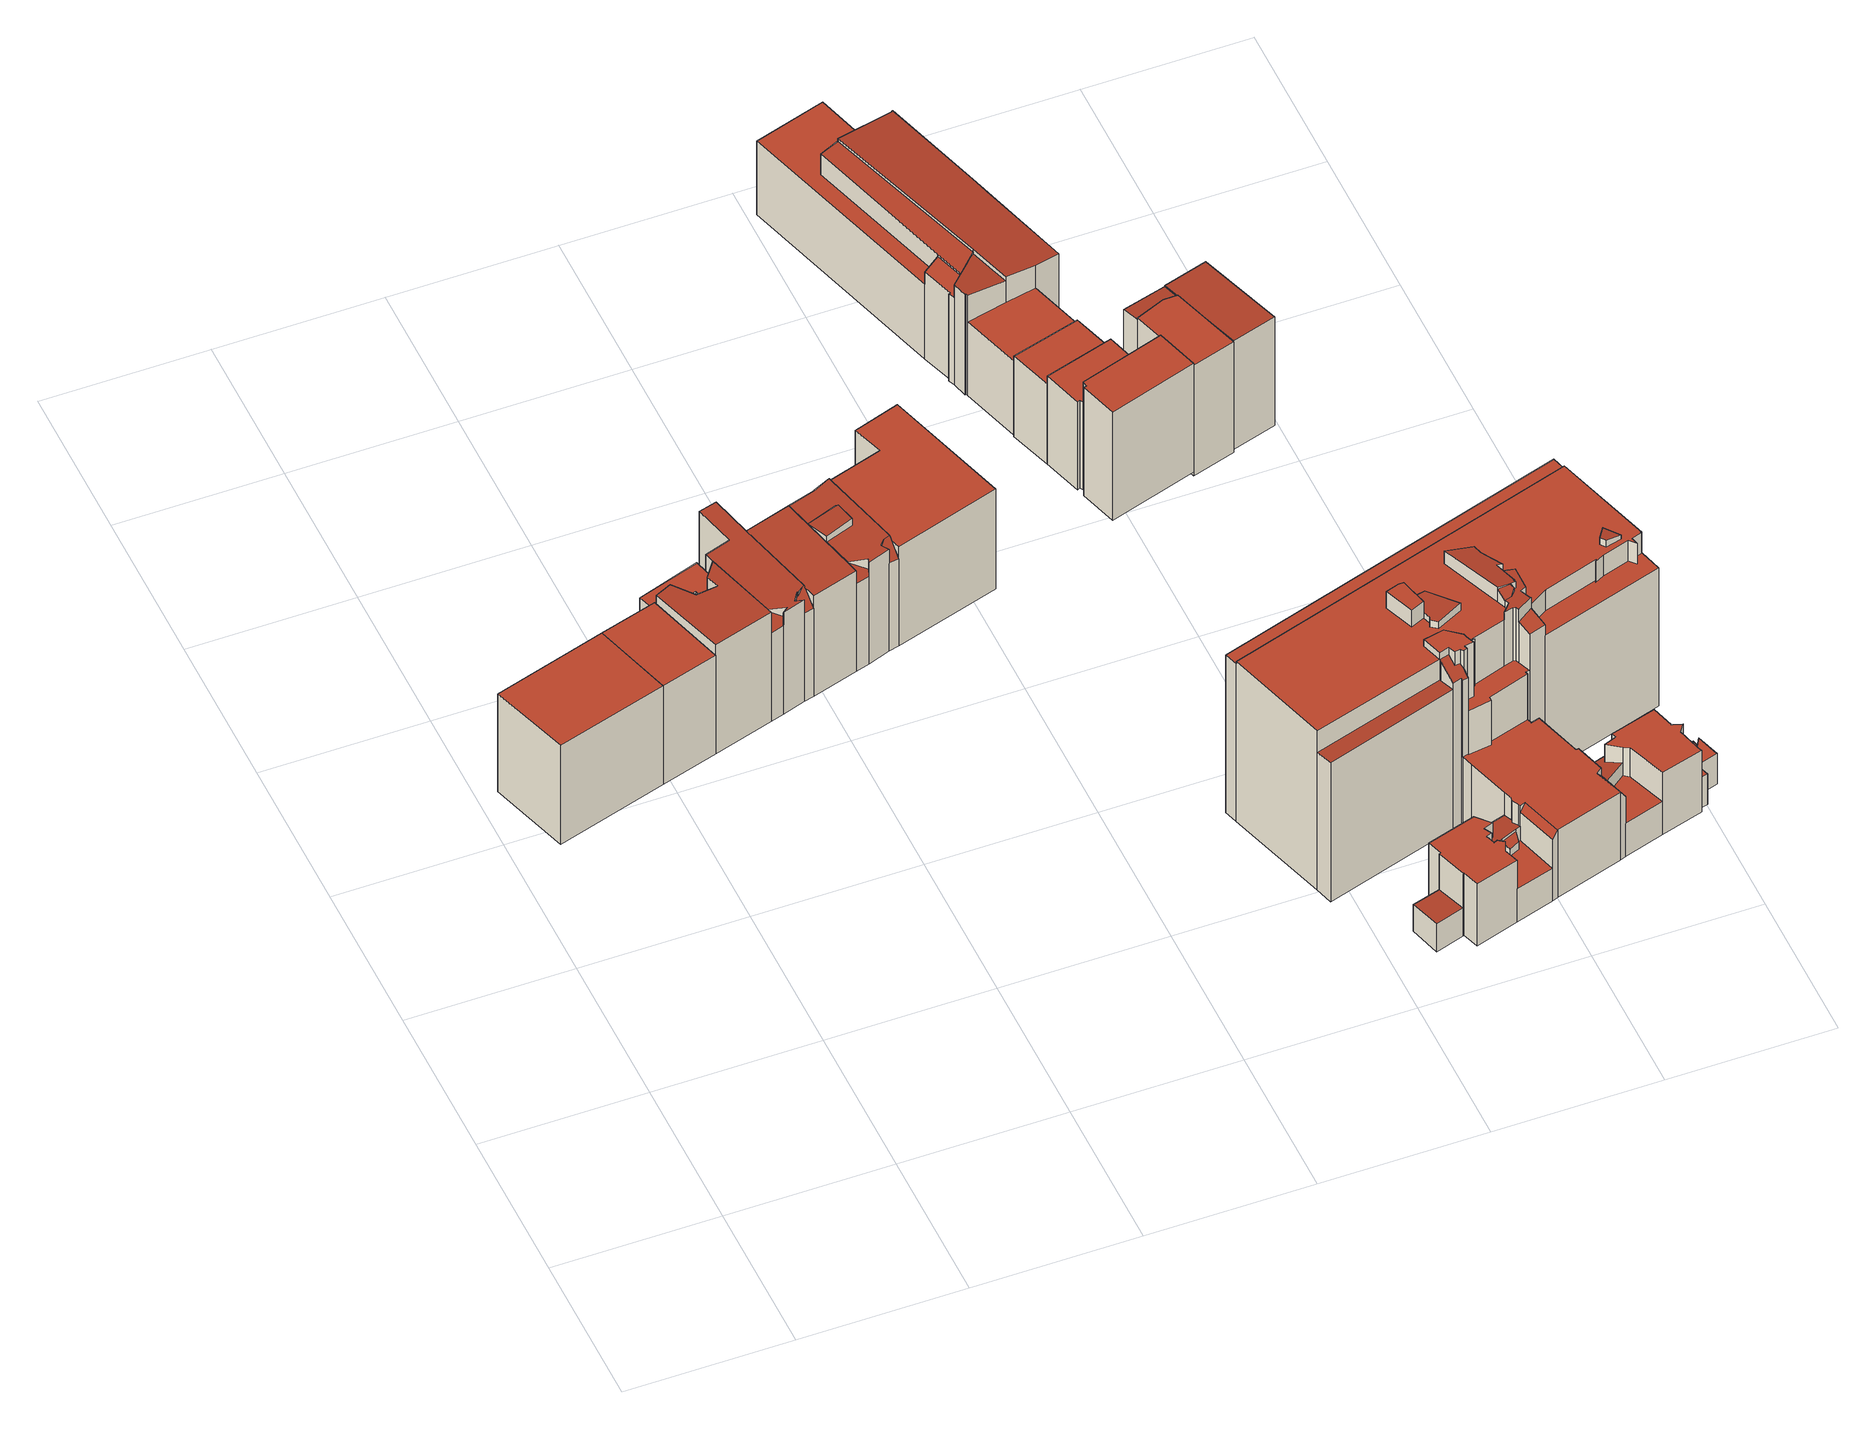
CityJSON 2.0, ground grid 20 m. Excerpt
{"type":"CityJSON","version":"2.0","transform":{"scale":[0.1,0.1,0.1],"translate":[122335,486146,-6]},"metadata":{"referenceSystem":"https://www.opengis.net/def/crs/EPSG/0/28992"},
"CityObjects":{
"building1":{"type":"Building","attributes":{"aantal_verblijfsobjecten":8,"bouwjaar":1955,"gebruiksdoel":"woonfunctie","oppervlakte_max":64,"oppervlakte_min":58,"rdf_seealso":"http://bag.basisregistraties.overheid.nl/bag/id/pand/0363100012170297","rf_extrusion_mode":"standard","rf_force_lod11":false,"rf_h_ground":0.841,"rf_h_pc_98p":0,"rf_h_roof_50p":15.65,"rf_h_roof_70p":15.67,"rf_h_roof_max":15.85,"rf_h_roof_min":15.61,"rf_is_glass_roof":false,"rf_nodata_frac":0,"rf_nodata_r":0,"rf_pc_select":"PREFERRED_AND_LATEST","rf_pc_year":0,"rf_pointcloud_unusable":false,"rf_pt_density":17.32,"rf_ridgelines":0,"rf_rmse_lod22":1.72,"rf_roof_planes":2,"rf_roof_type":"slanted","rf_success":true,"rf_t_run":22,"rf_volume_lod22":2166.3,"status":"Pand in gebruik"},"children":["building1-1"]},
"building1-1":{"type":"BuildingPart","parents":["building1"],"geometry":[{"type":"Solid","lod":"2.2","boundaries":[[[[0,1,2,3]],[[4,1,0,5]],[[5,0,3,6]],[[7,2,1,4]],[[6,3,2,7]],[[6,7,4,5]]]],"semantics":{"surfaces":[{"type":"GroundSurface"},{"type":"WallSurface","on_footprint_edge":true},{"type":"RoofSurface","rf_azimuth":344.24,"rf_h_roof_50p":15.66,"rf_h_roof_70p":15.68,"rf_h_roof_max":15.71,"rf_h_roof_min":15.61,"rf_slope":0.572}],"values":[[0,1,1,1,1,2]]}}]},
"building2":{"type":"Building","attributes":{"aantal_verblijfsobjecten":4,"bouwjaar":1955,"gebruiksdoel":"woonfunctie","oppervlakte_max":63,"oppervlakte_min":58,"rdf_seealso":"http://bag.basisregistraties.overheid.nl/bag/id/pand/0363100012170302","rf_extrusion_mode":"standard","rf_force_lod11":false,"rf_h_ground":0.788,"rf_h_pc_98p":0,"rf_h_roof_50p":15.66,"rf_h_roof_70p":15.68,"rf_h_roof_max":15.87,"rf_h_roof_min":15.63,"rf_is_glass_roof":false,"rf_nodata_frac":0.00334,"rf_nodata_r":0,"rf_pc_select":"PREFERRED_AND_LATEST","rf_pc_year":0,"rf_pointcloud_unusable":false,"rf_pt_density":17.58,"rf_ridgelines":0,"rf_rmse_lod22":0.191,"rf_roof_planes":3,"rf_roof_type":"slanted","rf_success":true,"rf_t_run":30,"rf_volume_lod22":1110.71,"status":"Pand in gebruik"},"children":["building2-1"]},
"building2-1":{"type":"BuildingPart","parents":["building2"],"geometry":[{"type":"Solid","lod":"2.2","boundaries":[[[[3,8,9,0]],[[10,8,3,6]],[[11,9,8,10]],[[6,3,0,5]],[[5,0,9,11]],[[5,11,10,6]]]],"semantics":{"surfaces":[{"type":"GroundSurface"},{"type":"WallSurface","on_footprint_edge":true},{"type":"RoofSurface","rf_azimuth":326.24,"rf_h_roof_50p":15.67,"rf_h_roof_70p":15.69,"rf_h_roof_max":15.73,"rf_h_roof_min":15.62,"rf_slope":0.524}],"values":[[0,1,1,1,1,2]]}}]},
"building3":{"type":"Building","attributes":{"aantal_verblijfsobjecten":8,"bouwjaar":1903,"gebruiksdoel":"woonfunctie","oppervlakte_max":73,"oppervlakte_min":31,"rdf_seealso":"http://bag.basisregistraties.overheid.nl/bag/id/pand/0363100012180460","rf_extrusion_mode":"standard","rf_force_lod11":false,"rf_h_ground":0.791,"rf_h_pc_98p":0,"rf_h_roof_50p":17.03,"rf_h_roof_70p":17.13,"rf_h_roof_max":17.27,"rf_h_roof_min":14.31,"rf_is_glass_roof":false,"rf_nodata_frac":0.0205,"rf_nodata_r":0,"rf_pc_select":"PREFERRED_AND_LATEST","rf_pc_year":0,"rf_pointcloud_unusable":false,"rf_pt_density":16.78,"rf_ridgelines":0,"rf_rmse_lod22":0.373,"rf_roof_planes":3,"rf_roof_type":"slanted","rf_success":true,"rf_t_run":22,"rf_volume_lod22":1508.59,"status":"Pand in gebruik"},"children":["building3-1"]},
"building3-1":{"type":"BuildingPart","parents":["building3"],"geometry":[{"type":"Solid","lod":"2.2","boundaries":[[[[12,13,9,14,15,16,17],[18,19,20,21]],[[22,9,13,23]],[[24,16,15,25]],[[26,27,14,9,22]],[[25,15,14,27]],[[28,12,17,29]],[[29,17,16,24]],[[30,20,19,31]],[[32,18,21,33]],[[33,21,20,30]],[[34,35,36,37]],[[38,28,35,34]],[[37,36,39,40]],[[31,19,18,32]],[[41,42,27,26]],[[40,39,42,41]],[[23,13,12,28,38]],[[42,39,36,35,28,29,24,25,27],[31,32,33,30]],[[23,38,34,37,40,41,26,22]]]],"semantics":{"surfaces":[{"type":"GroundSurface"},{"type":"WallSurface","on_footprint_edge":true},{"type":"WallSurface","on_footprint_edge":false},{"type":"RoofSurface","rf_azimuth":316.55,"rf_h_roof_50p":14.37,"rf_h_roof_70p":14.38,"rf_h_roof_max":16.98,"rf_h_roof_min":14.35,"rf_slope":0.354},{"type":"RoofSurface","rf_azimuth":340.45,"rf_h_roof_50p":17.08,"rf_h_roof_70p":17.16,"rf_h_roof_max":17.28,"rf_h_roof_min":16.84,"rf_slope":2.41}],"values":[[0,1,1,1,1,1,1,1,1,1,2,2,2,1,2,2,1,3,4]]}}]},
"building4":{"type":"Building","attributes":{"aantal_verblijfsobjecten":4,"bouwjaar":1898,"gebruiksdoel":"woonfunctie","oppervlakte_max":72,"oppervlakte_min":48,"rdf_seealso":"http://bag.basisregistraties.overheid.nl/bag/id/pand/0363100012180465","rf_extrusion_mode":"standard","rf_force_lod11":false,"rf_h_ground":0.795,"rf_h_pc_98p":0,"rf_h_roof_50p":16.47,"rf_h_roof_70p":16.66,"rf_h_roof_max":17.13,"rf_h_roof_min":14.48,"rf_h_roof_ridge":17.12,"rf_is_glass_roof":false,"rf_nodata_frac":0.14,"rf_nodata_r":0,"rf_pc_select":"_HIGHEST_YET_INSUFFICIENT_COVERAGE","rf_pc_year":0,"rf_pointcloud_unusable":false,"rf_pt_density":17.77,"rf_ridgelines":1,"rf_rmse_lod22":0.26,"rf_roof_planes":4,"rf_roof_type":"slanted","rf_success":true,"rf_t_run":17,"rf_volume_lod22":1202.94,"status":"Pand in gebruik"},"children":["building4-1"]},
"building4-1":{"type":"BuildingPart","parents":["building4"],"geometry":[{"type":"Solid","lod":"2.2","boundaries":[[[[43,44,45,46,47,48,13,49,17,50,51]],[[52,51,50,53]],[[54,43,51,52]],[[55,13,48,56]],[[57,49,13,55]],[[58,46,45,59]],[[60,61,56,62]],[[62,56,48,47,63,64]],[[63,47,46,58]],[[65,66,67,68]],[[64,63,66,65]],[[68,67,69,70]],[[70,69,71,72]],[[61,60,73]],[[74,17,49,57]],[[53,50,17,74]],[[59,45,44,75]],[[75,44,43,54]],[[72,71,76]],[[61,73,57,55,56]],[[76,71,69,67,66,63,58,59]],[[72,76,59,75,54,52,53,74,57,73,60,62,64,65,68,70]]]],"semantics":{"surfaces":[{"type":"GroundSurface"},{"type":"WallSurface","on_footprint_edge":true},{"type":"WallSurface","on_footprint_edge":false},{"type":"RoofSurface","rf_azimuth":162.73,"rf_h_roof_50p":15.18,"rf_h_roof_70p":15.38,"rf_h_roof_max":16.13,"rf_h_roof_min":14.54,"rf_slope":53.28},{"type":"RoofSurface","rf_azimuth":162.73,"rf_h_roof_50p":15.71,"rf_h_roof_70p":16.12,"rf_h_roof_max":16.35,"rf_h_roof_min":14.43,"rf_slope":53.28},{"type":"RoofSurface","rf_azimuth":159.87,"rf_h_roof_50p":16.59,"rf_h_roof_70p":16.78,"rf_h_roof_max":17.22,"rf_h_roof_min":16.1,"rf_slope":3.9}],"values":[[0,1,1,1,1,1,2,1,1,2,2,2,2,2,1,1,1,1,2,3,4,5]]}}]},
"building5":{"type":"Building","attributes":{"aantal_verblijfsobjecten":5,"bouwjaar":1951,"gebruiksdoel":"woonfunctie","oppervlakte_max":54,"oppervlakte_min":49,"rdf_seealso":"http://bag.basisregistraties.overheid.nl/bag/id/pand/0363100012180461","rf_extrusion_mode":"standard","rf_force_lod11":false,"rf_h_ground":0.816,"rf_h_pc_98p":0,"rf_h_roof_50p":16.46,"rf_h_roof_70p":16.64,"rf_h_roof_max":16.91,"rf_h_roof_min":15.9,"rf_is_glass_roof":false,"rf_nodata_frac":0,"rf_nodata_r":0,"rf_pc_select":"PREFERRED_AND_LATEST","rf_pc_year":0,"rf_pointcloud_unusable":false,"rf_pt_density":17.73,"rf_ridgelines":0,"rf_rmse_lod22":0.205,"rf_roof_planes":2,"rf_roof_type":"slanted","rf_success":true,"rf_t_run":13,"rf_volume_lod22":1033.12,"status":"Pand in gebruik"},"children":["building5-1"]},
"building5-1":{"type":"BuildingPart","parents":["building5"],"geometry":[{"type":"Solid","lod":"2.2","boundaries":[[[[44,77,78,46]],[[79,77,44,75]],[[80,78,77,79]],[[75,44,46,81]],[[81,46,78,80]],[[81,80,79,75]]]],"semantics":{"surfaces":[{"type":"GroundSurface"},{"type":"WallSurface","on_footprint_edge":true},{"type":"RoofSurface","rf_azimuth":166.53,"rf_h_roof_50p":16.47,"rf_h_roof_70p":16.65,"rf_h_roof_max":16.94,"rf_h_roof_min":16.01,"rf_slope":4.64}],"values":[[0,1,1,1,1,2]]}}]},
"building6":{"type":"Building","attributes":{"aantal_verblijfsobjecten":4,"bouwjaar":1890,"gebruiksdoel":"woonfunctie","oppervlakte_max":109,"oppervlakte_min":47,"rdf_seealso":"http://bag.basisregistraties.overheid.nl/bag/id/pand/0363100012180464","rf_extrusion_mode":"standard","rf_force_lod11":false,"rf_h_ground":0.827,"rf_h_pc_98p":0,"rf_h_roof_50p":16.73,"rf_h_roof_70p":16.86,"rf_h_roof_max":17.65,"rf_h_roof_min":16.21,"rf_is_glass_roof":false,"rf_nodata_frac":0.123,"rf_nodata_r":0,"rf_pc_select":"_HIGHEST_YET_INSUFFICIENT_COVERAGE","rf_pc_year":0,"rf_pointcloud_unusable":false,"rf_pt_density":17.93,"rf_ridgelines":0,"rf_rmse_lod22":0.297,"rf_roof_planes":5,"rf_roof_type":"slanted","rf_success":true,"rf_t_run":21,"rf_volume_lod22":1041.45,"status":"Pand in gebruik"},"children":["building6-1"]},
"building6-1":{"type":"BuildingPart","parents":["building6"],"geometry":[{"type":"Solid","lod":"2.2","boundaries":[[[[82,83,84,85,86,78,87,88,89,77,90,91]],[[92,91,90,93]],[[94,83,82,95]],[[96,97,98,99]],[[100,84,83,94]],[[95,82,91,92]],[[99,98,101,102]],[[102,101,103,104]],[[105,89,88,97,96]],[[106,85,84,100]],[[107,108,86,85,106,109]],[[110,78,86,108]],[[79,77,89,105]],[[111,90,77,79]],[[109,106,112,113]],[[113,112,114]],[[93,90,111]],[[97,88,87,115,116]],[[115,87,78,110]],[[116,115,117,118]],[[118,117,108,107]],[[104,103,105]],[[114,112,106,100,94]],[[108,117,115,110]],[[104,105,96,99,102]],[[105,103,101,98,97,116,118,107,109,113,114,94,95,92,93,111,79]]]],"semantics":{"surfaces":[{"type":"GroundSurface"},{"type":"WallSurface","on_footprint_edge":true},{"type":"WallSurface","on_footprint_edge":false},{"type":"RoofSurface","rf_azimuth":160.12,"rf_h_roof_50p":15.56,"rf_h_roof_70p":15.81,"rf_h_roof_max":16.52,"rf_h_roof_min":14.4,"rf_slope":56.32},{"type":"RoofSurface","rf_azimuth":162.75,"rf_h_roof_50p":15.11,"rf_h_roof_70p":15.39,"rf_h_roof_max":16.17,"rf_h_roof_min":14.42,"rf_slope":57.01},{"type":"RoofSurface","rf_azimuth":307.05,"rf_h_roof_50p":17.17,"rf_h_roof_70p":17.28,"rf_h_roof_max":17.6,"rf_h_roof_min":16.77,"rf_slope":11.38},{"type":"RoofSurface","rf_azimuth":178.18,"rf_h_roof_50p":16.57,"rf_h_roof_70p":16.79,"rf_h_roof_max":17.6,"rf_h_roof_min":16.16,"rf_slope":4.21}],"values":[[0,1,1,2,1,1,2,2,1,1,1,1,1,1,2,2,1,1,1,2,2,2,3,4,5,6]]}}]},
"building7":{"type":"Building","attributes":{"aantal_verblijfsobjecten":9,"bouwjaar":1956,"gebruiksdoel":"woonfunctie","oppervlakte_max":77,"oppervlakte_min":71,"rdf_seealso":"http://bag.basisregistraties.overheid.nl/bag/id/pand/0363100012180463","rf_extrusion_mode":"standard","rf_force_lod11":false,"rf_h_ground":0.812,"rf_h_pc_98p":0,"rf_h_roof_50p":15.85,"rf_h_roof_70p":15.86,"rf_h_roof_max":16.51,"rf_h_roof_min":15.79,"rf_is_glass_roof":false,"rf_nodata_frac":0.0278,"rf_nodata_r":0,"rf_pc_select":"PREFERRED_AND_LATEST","rf_pc_year":0,"rf_pointcloud_unusable":false,"rf_pt_density":17.75,"rf_ridgelines":0,"rf_rmse_lod22":0.18,"rf_roof_planes":2,"rf_roof_type":"slanted","rf_success":true,"rf_t_run":48,"rf_volume_lod22":2829.08,"status":"Pand in gebruik"},"children":["building7-1"]},
"building7-1":{"type":"BuildingPart","parents":["building7"],"geometry":[{"type":"Solid","lod":"2.2","boundaries":[[[[119,84,120,121,122,123,124]],[[125,84,119,126]],[[127,123,122,128]],[[129,124,123,127]],[[126,119,124,129]],[[130,120,84,125]],[[131,121,120,130]],[[128,122,121,131]],[[128,131,130,125,126,129,127]]]],"semantics":{"surfaces":[{"type":"GroundSurface"},{"type":"WallSurface","on_footprint_edge":true},{"type":"RoofSurface","rf_azimuth":284.76,"rf_h_roof_50p":15.84,"rf_h_roof_70p":15.85,"rf_h_roof_max":15.89,"rf_h_roof_min":15.79,"rf_slope":0.31}],"values":[[0,1,1,1,1,1,1,1,2]]}}]},
"building8":{"type":"Building","attributes":{"aantal_verblijfsobjecten":1,"bouwjaar":1923,"gebruiksdoel":"kantoorfunctie","oppervlakte_max":13519,"oppervlakte_min":13519,"rdf_seealso":"http://bag.basisregistraties.overheid.nl/bag/id/pand/0363100012253824","rf_extrusion_mode":"standard","rf_force_lod11":false,"rf_h_ground":0.476,"rf_h_pc_98p":0,"rf_h_roof_50p":24.53,"rf_h_roof_70p":24.63,"rf_h_roof_max":26.58,"rf_h_roof_min":5.47,"rf_h_roof_ridge":18.31,"rf_is_glass_roof":false,"rf_nodata_frac":0.0209,"rf_nodata_r":0,"rf_pc_select":"PREFERRED_AND_LATEST","rf_pc_year":0,"rf_pointcloud_unusable":false,"rf_pt_density":17.68,"rf_ridgelines":1,"rf_rmse_lod22":0.696,"rf_roof_planes":50,"rf_roof_type":"slanted","rf_success":true,"rf_t_run":295,"rf_volume_lod22":21673.9,"status":"Pand in gebruik"},"children":["building8-1"]},
"building8-1":{"type":"BuildingPart","parents":["building8"],"geometry":[{"type":"Solid","lod":"2.2","boundaries":[[[[132,133,134,135,136,137,138,139,140,141,142,143,144,145,146,147,148,149,150,151,152,153,154,155,156,157,158,159,160,161,162,163,164,165,166,167,168,169,170,171,172,173,174,175,176,177,178]],[[179,180,181,182]],[[183,184,141,140,185]],[[186,187,188,189]],[[190,151,150,191]],[[192,148,147,193]],[[194,195,149,148,192,196]],[[197,198,199,200]],[[201,202,203,204]],[[205,206,202,201]],[[185,140,139,207]],[[207,139,138,208,209]],[[209,208,210,211]],[[211,210,135,134,212]],[[213,137,136,214]],[[215,216,178,177,217]],[[218,132,178,216]],[[212,134,133,219]],[[220,171,170,221]],[[222,172,171,220]],[[223,166,165,224]],[[224,165,164,181]],[[225,222,187,186]],[[226,227,153,152,228,229]],[[230,154,153,227]],[[221,170,169,231]],[[232,233,234,188]],[[235,236,233,232]],[[236,168,167,237]],[[238,239,240,241]],[[182,181,164,163,239,238]],[[237,167,166,223]],[[242,161,160,243]],[[243,160,159,244]],[[245,246,247,248,249]],[[244,159,158,250]],[[251,252,253,254]],[[255,256,252,251]],[[257,173,172,222,225]],[[258,259,162,161,242]],[[260,261,262,259,258]],[[263,264,265,266]],[[267,268,174,173,257]],[[269,270,271,272,273]],[[273,272,274,275]],[[276,145,144,277,278]],[[279,280,146,145,276]],[[281,282,227,226]],[[208,138,137,213]],[[214,136,135,210]],[[283,284,198,197]],[[285,286,287,288]],[[288,287,289,290]],[[200,199,291,292]],[[277,144,143,293]],[[294,295,296,297]],[[298,299,300,301]],[[302,175,174,268]],[[303,176,175,302,304]],[[305,155,154,230]],[[306,157,156,307]],[[308,309,270,269]],[[310,250,158,157,306]],[[311,312,313,314]],[[315,316,317,274]],[[318,319,280,279]],[[284,320,319,318]],[[217,177,176,303]],[[272,271,286,285]],[[321,322,323,324]],[[325,326,312,311]],[[327,328,184,183]],[[329,142,141,184]],[[330,331,328,327]],[[332,333,334,335]],[[336,337,246,245,338]],[[339,340,206,205]],[[262,341,342,343]],[[344,345,343,346]],[[347,348,349,350]],[[290,289,351,352]],[[231,169,168,236,235]],[[324,323,353,354]],[[301,300,355,356]],[[356,355,357,358]],[[359,360,322,321]],[[354,353,360,359]],[[361,362,363,364]],[[365,366,367,368,369]],[[370,371,372,373]],[[374,375,366,365]],[[373,372,375,374]],[[376,370,377,378]],[[369,368,379,380]],[[381,382,383,377]],[[382,381,384]],[[380,379,385,386,387]],[[387,386,388,389,390]],[[391,392,268,267]],[[390,389,393,394]],[[389,388,395,299,298]],[[352,351,316,315]],[[396,397,398,216,215]],[[399,400,367,366]],[[193,147,146,280]],[[261,260,401]],[[304,302,341,262,261]],[[346,343,342,392,391]],[[189,188,234,180,179]],[[402,403,404,405]],[[405,404,406,407]],[[293,143,142,329,408]],[[409,410,411,412]],[[196,192,320,284]],[[249,248,413,414]],[[266,265,415,416]],[[335,334,400,399]],[[408,329,264,263]],[[254,253,250,310]],[[364,363,417,418]],[[419,420,421,362,361]],[[407,406,421,420]],[[314,313,420,419]],[[229,228,195,194]],[[378,377,383,422,423]],[[423,422,326,325]],[[394,393,403,402]],[[386,385,307,424]],[[424,307,156,155,305,425]],[[425,305,395,388]],[[350,349,284,283]],[[426,427,348,347]],[[241,240,345,344]],[[239,163,162,259]],[[428,429,430,431]],[[431,430,432,433]],[[433,432,434,435]],[[435,434,282,281]],[[358,357,429,428]],[[338,245,331,330]],[[248,247,410,409]],[[412,411,436,413]],[[414,413,436,398,397]],[[416,415,397,396,437]],[[437,396,438]],[[204,203,337,336]],[[219,133,132,218,439]],[[439,218,340,339]],[[295,440,256,255]],[[278,277,440,295,294]],[[441,332,427,426]],[[275,274,317,442,443]],[[443,442,444,445]],[[446,447,448,449]],[[449,448,333,332,441]],[[292,291,297,450]],[[451,452,447,446]],[[450,297,296,452,451]],[[418,417,371,370,376]],[[445,444,309,308]],[[191,150,149,195]],[[228,152,151,190]],[[214,210,208,213]],[[231,235,232,188,187,222,220,221]],[[354,359,321,324]],[[384,381,377,370,373]],[[352,315,274,272,285,288,290]],[[304,261,401,303]],[[392,342,341,302,268]],[[180,234,233,236,237,223,224,181]],[[320,192,193,280,319]],[[394,402,405,407,420,313,312,326,422,383,382,384,373,374,365,369,380,387,390]],[[425,388,386,424]],[[241,344,346,391,267,257,225,186,189,179,182,238]],[[239,259,262,343,345,240]],[[429,357,355,300,299,395,305,230,227,282,434,432,430]],[[412,413,248,409]],[[397,415,265,264,329,184,328,331,245,249,414]],[[440,277,293,408,263,266,416,437,438,217,303,401,260,258,242,243,244,250,253,252,256]],[[438,396,215,217]],[[439,339,205,201,204,336,338,330,327,183,185,207,209,211,212,219]],[[340,218,216,398,436,411,410,247,246,337,203,202,206]],[[450,451,446,449,441,426,347,350,283,197,200,292]],[[418,376,378,423,325,311,314,419,361,364]],[[297,291,199,198,284,318,279,276,278,294]],[[452,296,295,255,251,254,310,306,307,385,379,368,367,400,334,333,448,447]],[[371,417,363,362,421,406,404,403,393,389,298,301,356,358,428,431,433,435,281,226,229,194,196,284,349,348,427,332,335,399,366,375,372],[287,286,271,270,309,444,442,317,316,351,289],[360,353,323,322]],[[445,308,269,273,275,443]],[[228,190,191,195]]]],"semantics":{"surfaces":[{"type":"GroundSurface"},{"type":"WallSurface","on_footprint_edge":false},{"type":"WallSurface","on_footprint_edge":true},{"type":"RoofSurface","rf_azimuth":326.72,"rf_h_roof_50p":4.59,"rf_h_roof_70p":4.64,"rf_h_roof_max":9.88,"rf_h_roof_min":4.46,"rf_slope":3.32},{"type":"RoofSurface","rf_azimuth":94.13,"rf_h_roof_50p":5.12,"rf_h_roof_70p":5.13,"rf_h_roof_max":9.83,"rf_h_roof_min":5.05,"rf_slope":1.61},{"type":"RoofSurface","rf_azimuth":83.2,"rf_h_roof_50p":25.37,"rf_h_roof_70p":25.39,"rf_h_roof_max":25.51,"rf_h_roof_min":25.18,"rf_slope":11.95},{"type":"RoofSurface","rf_azimuth":160.57,"rf_h_roof_50p":26.04,"rf_h_roof_70p":26.17,"rf_h_roof_max":26.48,"rf_h_roof_min":25.73,"rf_slope":43.26},{"type":"RoofSurface","rf_azimuth":325.63,"rf_h_roof_50p":25.44,"rf_h_roof_70p":25.48,"rf_h_roof_max":27.07,"rf_h_roof_min":25.27,"rf_slope":3.14},{"type":"RoofSurface","rf_azimuth":72.76,"rf_h_roof_50p":9.98,"rf_h_roof_70p":10.23,"rf_h_roof_max":10.88,"rf_h_roof_min":9.18,"rf_slope":53.62},{"type":"RoofSurface","rf_azimuth":125.61,"rf_h_roof_50p":5.54,"rf_h_roof_70p":5.56,"rf_h_roof_max":9.86,"rf_h_roof_min":5.47,"rf_slope":0.985},{"type":"RoofSurface","rf_azimuth":183.56,"rf_h_roof_50p":3.95,"rf_h_roof_70p":4,"rf_h_roof_max":9.84,"rf_h_roof_min":3.82,"rf_slope":3.72},{"type":"RoofSurface","rf_azimuth":341.83,"rf_h_roof_50p":21.44,"rf_h_roof_70p":21.48,"rf_h_roof_max":24.47,"rf_h_roof_min":21.32,"rf_slope":5.25},{"type":"RoofSurface","rf_azimuth":344.15,"rf_h_roof_50p":25.5,"rf_h_roof_70p":25.54,"rf_h_roof_max":26.38,"rf_h_roof_min":25.28,"rf_slope":3.24},{"type":"RoofSurface","rf_azimuth":160.85,"rf_h_roof_50p":23.49,"rf_h_roof_70p":23.7,"rf_h_roof_max":25.57,"rf_h_roof_min":23.12,"rf_slope":24.8},{"type":"RoofSurface","rf_azimuth":88.7,"rf_h_roof_50p":9.85,"rf_h_roof_70p":9.85,"rf_h_roof_max":9.87,"rf_h_roof_min":9.83,"rf_slope":0.282},{"type":"RoofSurface","rf_azimuth":346.32,"rf_h_roof_50p":7.41,"rf_h_roof_70p":7.5,"rf_h_roof_max":10.66,"rf_h_roof_min":7.16,"rf_slope":6.63},{"type":"RoofSurface","rf_azimuth":128.66,"rf_h_roof_50p":21.44,"rf_h_roof_70p":21.44,"rf_h_roof_max":24.5,"rf_h_roof_min":21.43,"rf_slope":0.125},{"type":"RoofSurface","rf_azimuth":157.26,"rf_h_roof_50p":7.16,"rf_h_roof_70p":7.21,"rf_h_roof_max":7.6,"rf_h_roof_min":6.83,"rf_slope":35.35},{"type":"RoofSurface","rf_azimuth":346.32,"rf_h_roof_50p":7.49,"rf_h_roof_70p":7.58,"rf_h_roof_max":10.67,"rf_h_roof_min":7.27,"rf_slope":6.63},{"type":"RoofSurface","rf_azimuth":102.06,"rf_h_roof_50p":10.67,"rf_h_roof_70p":10.67,"rf_h_roof_max":17.55,"rf_h_roof_min":10.66,"rf_slope":0.0593},{"type":"RoofSurface","rf_azimuth":252.78,"rf_h_roof_50p":10.34,"rf_h_roof_70p":10.67,"rf_h_roof_max":11.07,"rf_h_roof_min":9.51,"rf_slope":53.14},{"type":"RoofSurface","rf_azimuth":61.38,"rf_h_roof_50p":9.82,"rf_h_roof_70p":9.84,"rf_h_roof_max":9.88,"rf_h_roof_min":9.75,"rf_slope":0.956},{"type":"RoofSurface","rf_azimuth":122.23,"rf_h_roof_50p":5.53,"rf_h_roof_70p":5.58,"rf_h_roof_max":10.1,"rf_h_roof_min":5.41,"rf_slope":1.8},{"type":"RoofSurface","rf_azimuth":292.03,"rf_h_roof_50p":25.53,"rf_h_roof_70p":25.54,"rf_h_roof_max":25.56,"rf_h_roof_min":25.5,"rf_slope":0.712},{"type":"RoofSurface","rf_azimuth":65.5,"rf_h_roof_50p":26.46,"rf_h_roof_70p":26.54,"rf_h_roof_max":26.65,"rf_h_roof_min":26.22,"rf_slope":6.88},{"type":"RoofSurface","rf_azimuth":160.57,"rf_h_roof_50p":23.22,"rf_h_roof_70p":23.66,"rf_h_roof_max":25.55,"rf_h_roof_min":22.46,"rf_slope":43.26},{"type":"RoofSurface","rf_azimuth":260.09,"rf_h_roof_50p":17.48,"rf_h_roof_70p":17.53,"rf_h_roof_max":25.56,"rf_h_roof_min":17.35,"rf_slope":1.68},{"type":"RoofSurface","rf_azimuth":164.68,"rf_h_roof_50p":24.62,"rf_h_roof_70p":24.67,"rf_h_roof_max":27.1,"rf_h_roof_min":24.46,"rf_slope":1.08},{"type":"RoofSurface","rf_azimuth":33.03,"rf_h_roof_50p":27.06,"rf_h_roof_70p":27.07,"rf_h_roof_max":27.1,"rf_h_roof_min":27.02,"rf_slope":1.35},{"type":"RoofSurface","rf_azimuth":344.05,"rf_h_roof_50p":24.33,"rf_h_roof_70p":24.33,"rf_h_roof_max":24.74,"rf_h_roof_min":24.32,"rf_slope":0.357}],"values":[[0,1,2,1,2,2,2,1,1,1,2,2,1,2,2,2,2,2,2,2,2,2,1,2,2,2,1,1,2,1,2,2,2,2,1,2,1,1,2,2,1,1,2,1,1,2,2,1,2,2,1,1,1,1,2,1,1,2,2,2,2,1,2,1,1,1,1,2,1,1,1,1,2,1,1,1,1,1,1,1,1,2,1,1,1,1,1,1,1,1,1,1,1,1,1,1,1,1,1,1,1,1,1,1,2,1,1,1,1,1,1,2,1,1,1,1,1,1,1,1,1,1,1,1,1,1,1,1,2,1,1,1,1,2,1,1,1,1,1,1,1,1,1,1,1,1,2,1,1,1,1,1,1,1,1,1,1,1,1,1,2,2,3,4,5,6,7,8,9,10,11,12,13,14,15,16,17,18,19,20,21,22,23,24,25,26,27,28,29]]}}]},
"building9":{"type":"Building","attributes":{"aantal_verblijfsobjecten":3,"bouwjaar":1870,"gebruiksdoel":"woonfunctie","oppervlakte_max":76,"oppervlakte_min":36,"rdf_seealso":"http://bag.basisregistraties.overheid.nl/bag/id/pand/0363100012180454","rf_extrusion_mode":"standard","rf_force_lod11":false,"rf_h_ground":0.869,"rf_h_pc_98p":0,"rf_h_roof_50p":14.11,"rf_h_roof_70p":14.17,"rf_h_roof_max":14.35,"rf_h_roof_min":13.91,"rf_h_roof_ridge":15.49,"rf_is_glass_roof":false,"rf_nodata_frac":0.0374,"rf_nodata_r":0,"rf_pc_select":"PREFERRED_AND_LATEST","rf_pc_year":0,"rf_pointcloud_unusable":false,"rf_pt_density":16.29,"rf_ridgelines":2,"rf_rmse_lod22":0.321,"rf_roof_planes":4,"rf_roof_type":"slanted","rf_success":true,"rf_t_run":11,"rf_volume_lod22":615.68,"status":"Pand in gebruik"},"children":["building9-1"]},
"building9-1":{"type":"BuildingPart","parents":["building9"],"geometry":[{"type":"Solid","lod":"2.2","boundaries":[[[[453,454,455,456,457,458,459,460]],[[461,458,457,462]],[[463,464,456,455,465]],[[466,453,460,467]],[[465,455,454,468,469]],[[469,468,470,471]],[[462,457,456,464]],[[472,459,458,461]],[[467,460,459,472]],[[471,470,464,463]],[[468,454,453,466]],[[471,463,465,469]],[[468,466,467,472,461,462,464,470]]]],"semantics":{"surfaces":[{"type":"GroundSurface"},{"type":"WallSurface","on_footprint_edge":true},{"type":"WallSurface","on_footprint_edge":false},{"type":"RoofSurface","rf_azimuth":228.94,"rf_h_roof_50p":15.4,"rf_h_roof_70p":15.41,"rf_h_roof_max":15.47,"rf_h_roof_min":15.35,"rf_slope":9.66},{"type":"RoofSurface","rf_azimuth":135.49,"rf_h_roof_50p":14.11,"rf_h_roof_70p":14.13,"rf_h_roof_max":14.2,"rf_h_roof_min":14.03,"rf_slope":1.21}],"values":[[0,1,1,1,1,2,1,1,1,2,1,3,4]]}}]},
"building10":{"type":"Building","attributes":{"aantal_verblijfsobjecten":4,"bouwjaar":1952,"gebruiksdoel":"industriefunctie,woonfunctie","oppervlakte_max":53,"oppervlakte_min":35,"rdf_seealso":"http://bag.basisregistraties.overheid.nl/bag/id/pand/0363100012180453","rf_extrusion_mode":"standard","rf_force_lod11":false,"rf_h_ground":0.693,"rf_h_pc_98p":0,"rf_h_roof_50p":12.71,"rf_h_roof_70p":12.73,"rf_h_roof_max":12.98,"rf_h_roof_min":12.65,"rf_is_glass_roof":false,"rf_nodata_frac":0,"rf_nodata_r":0,"rf_pc_select":"PREFERRED_AND_LATEST","rf_pc_year":0,"rf_pointcloud_unusable":false,"rf_pt_density":17.22,"rf_ridgelines":0,"rf_rmse_lod22":0.479,"rf_roof_planes":1,"rf_roof_type":"horizontal","rf_success":true,"rf_t_run":10,"rf_volume_lod22":585.75,"status":"Pand in gebruik"},"children":["building10-1"]},
"building10-1":{"type":"BuildingPart","parents":["building10"],"geometry":[{"type":"Solid","lod":"2.2","boundaries":[[[[473,474,475,476]],[[477,474,473,478]],[[479,475,474,477]],[[478,473,476,480]],[[480,476,475,479]],[[480,479,477,478]]]],"semantics":{"surfaces":[{"type":"GroundSurface"},{"type":"WallSurface","on_footprint_edge":true},{"type":"RoofSurface","rf_azimuth":58.58,"rf_h_roof_50p":12.72,"rf_h_roof_70p":12.75,"rf_h_roof_max":12.81,"rf_h_roof_min":12.63,"rf_slope":1.05}],"values":[[0,1,1,1,1,2]]}}]},
"building11":{"type":"Building","attributes":{"aantal_verblijfsobjecten":22,"bouwjaar":1992,"gebruiksdoel":"woonfunctie","oppervlakte_max":76,"oppervlakte_min":52,"rdf_seealso":"http://bag.basisregistraties.overheid.nl/bag/id/pand/0363100012170304","rf_extrusion_mode":"standard","rf_force_lod11":false,"rf_h_ground":0.942,"rf_h_pc_98p":0,"rf_h_roof_50p":15.14,"rf_h_roof_70p":15.48,"rf_h_roof_max":15.84,"rf_h_roof_min":11.97,"rf_h_roof_ridge":15.44,"rf_is_glass_roof":false,"rf_nodata_frac":0.00851,"rf_nodata_r":0,"rf_pc_select":"PREFERRED_AND_LATEST","rf_pc_year":0,"rf_pointcloud_unusable":false,"rf_pt_density":17.88,"rf_ridgelines":2,"rf_rmse_lod22":0.352,"rf_roof_planes":6,"rf_roof_type":"slanted","rf_success":true,"rf_t_run":127,"rf_volume_lod22":6202.07,"status":"Pand in gebruik"},"children":["building11-1"]},
"building11-1":{"type":"BuildingPart","parents":["building11"],"geometry":[{"type":"Solid","lod":"2.2","boundaries":[[[[481,482,483,484,485,486,487,488,489,490,491,492,493,494,495,496,497,498,499,500,501,502,503,504,505,506]],[[507,508,509,510]],[[511,494,493,508,507]],[[510,509,512,513,514]],[[515,497,496,516]],[[517,495,494,511]],[[516,496,495,517]],[[518,491,490,519]],[[519,490,489,520]],[[520,489,488,521]],[[521,488,487,522]],[[522,487,486,523]],[[523,486,485,524]],[[525,526,527,528]],[[529,530,531]],[[528,532,531]],[[524,485,484,533]],[[534,505,504,535]],[[536,506,505,534]],[[533,484,483,537]],[[513,512,538,539]],[[537,483,482,540]],[[532,528,527,535,541]],[[542,543,481,506,536]],[[544,501,500,545]],[[541,535,504,503,546]],[[547,502,501,544,548]],[[548,544,549,550]],[[551,552,498,497,515]],[[553,499,498,552]],[[545,500,499,553]],[[554,492,491,518]],[[508,493,492,554]],[[546,503,502,547]],[[555,530,529,550,556]],[[539,538,557,526,525]],[[526,557,543,542]],[[556,550,549,552,551]],[[540,482,481,543]],[[514,513,530,555]],[[550,529,531,532,541,546,547,548]],[[530,513,539,525,528,531]],[[526,542,536,534,535,527]],[[552,549,544,545,553]],[[540,543,557,538,512,509,508,554,518,519,520,521,522,523,524,533,537]],[[514,555,556,551,515,516,517,511,507,510]]]],"semantics":{"surfaces":[{"type":"GroundSurface"},{"type":"WallSurface","on_footprint_edge":false},{"type":"WallSurface","on_footprint_edge":true},{"type":"RoofSurface","rf_azimuth":66.37,"rf_h_roof_50p":15.62,"rf_h_roof_70p":15.77,"rf_h_roof_max":15.96,"rf_h_roof_min":15.31,"rf_slope":7.44},{"type":"RoofSurface","rf_azimuth":253.27,"rf_h_roof_50p":15.3,"rf_h_roof_70p":15.4,"rf_h_roof_max":15.93,"rf_h_roof_min":15.05,"rf_slope":8.93},{"type":"RoofSurface","rf_azimuth":253.06,"rf_h_roof_50p":14.49,"rf_h_roof_70p":14.72,"rf_h_roof_max":15.86,"rf_h_roof_min":13.95,"rf_slope":21.56},{"type":"RoofSurface","rf_azimuth":331.61,"rf_h_roof_50p":12.03,"rf_h_roof_70p":12.04,"rf_h_roof_max":15.81,"rf_h_roof_min":12,"rf_slope":0.418},{"type":"RoofSurface","rf_azimuth":44.09,"rf_h_roof_50p":12.03,"rf_h_roof_70p":12.07,"rf_h_roof_max":15.82,"rf_h_roof_min":11.96,"rf_slope":0.474},{"type":"RoofSurface","rf_azimuth":73.2,"rf_h_roof_50p":15.44,"rf_h_roof_70p":15.62,"rf_h_roof_max":15.93,"rf_h_roof_min":14.97,"rf_slope":6.69}],"values":[[0,1,2,1,2,2,2,2,2,2,2,2,2,1,1,1,2,2,2,2,1,2,1,2,2,2,2,1,2,2,2,2,2,2,1,1,1,1,2,1,3,4,5,6,7,8]]}}]},
"building12":{"type":"Building","attributes":{"aantal_verblijfsobjecten":5,"bouwjaar":1873,"gebruiksdoel":"woonfunctie","oppervlakte_max":50,"oppervlakte_min":21,"rdf_seealso":"http://bag.basisregistraties.overheid.nl/bag/id/pand/0363100012180462","rf_extrusion_mode":"standard","rf_force_lod11":false,"rf_h_ground":0.817,"rf_h_pc_98p":0,"rf_h_roof_50p":17.17,"rf_h_roof_70p":17.26,"rf_h_roof_max":17.37,"rf_h_roof_min":16.93,"rf_is_glass_roof":false,"rf_nodata_frac":0.00408,"rf_nodata_r":0,"rf_pc_select":"PREFERRED_AND_LATEST","rf_pc_year":0,"rf_pointcloud_unusable":false,"rf_pt_density":17.31,"rf_ridgelines":0,"rf_rmse_lod22":0.94,"rf_roof_planes":2,"rf_roof_type":"slanted","rf_success":true,"rf_t_run":13,"rf_volume_lod22":988.95,"status":"Pand in gebruik"},"children":["building12-1"]},
"building12-1":{"type":"BuildingPart","parents":["building12"],"geometry":[{"type":"Solid","lod":"2.2","boundaries":[[[[558,559,560,561,562,563]],[[564,562,561,565]],[[566,559,558,567]],[[568,560,559,566]],[[565,561,560,568]],[[569,563,562,564]],[[567,558,563,569]],[[567,569,564,565,568,566]]]],"semantics":{"surfaces":[{"type":"GroundSurface"},{"type":"WallSurface","on_footprint_edge":true},{"type":"RoofSurface","rf_azimuth":212.86,"rf_h_roof_50p":17.17,"rf_h_roof_70p":17.2,"rf_h_roof_max":17.26,"rf_h_roof_min":17.08,"rf_slope":0.909}],"values":[[0,1,1,1,1,1,1,2]]}}]},
"building13":{"type":"Building","attributes":{"aantal_verblijfsobjecten":0,"bouwjaar":2000,"rdf_seealso":"http://bag.basisregistraties.overheid.nl/bag/id/pand/0363100100091824","rf_extrusion_mode":"skip","rf_force_lod11":false,"rf_h_ground":-5.5,"rf_h_pc_98p":0,"rf_is_glass_roof":false,"rf_nodata_frac":1,"rf_nodata_r":0,"rf_pc_select":"_HIGHEST_YET_INSUFFICIENT_COVERAGE","rf_pc_year":0,"rf_pointcloud_unusable":true,"rf_pt_density":0,"rf_roof_type":"unknown","rf_success":true,"rf_t_run":0,"status":"Pand in gebruik"},"geometry":[{"type":"MultiSurface","lod":"0","boundaries":[[[570,571,572,573]]]}]},
"building14":{"type":"Building","attributes":{"aantal_verblijfsobjecten":0,"bouwjaar":2000,"rdf_seealso":"http://bag.basisregistraties.overheid.nl/bag/id/pand/0363100100091822","rf_extrusion_mode":"skip","rf_force_lod11":false,"rf_h_ground":0.122,"rf_h_pc_98p":0,"rf_is_glass_roof":false,"rf_nodata_frac":0.979,"rf_nodata_r":0,"rf_pc_select":"_HIGHEST_YET_INSUFFICIENT_COVERAGE","rf_pc_year":0,"rf_pointcloud_unusable":true,"rf_pt_density":4,"rf_roof_type":"unknown","rf_success":true,"rf_t_run":0,"status":"Pand in gebruik"},"geometry":[{"type":"MultiSurface","lod":"0","boundaries":[[[574,575,576,577]]]}]},
"building15":{"type":"Building","attributes":{"aantal_verblijfsobjecten":0,"bouwjaar":2000,"rdf_seealso":"http://bag.basisregistraties.overheid.nl/bag/id/pand/0363100100091823","rf_extrusion_mode":"skip","rf_force_lod11":false,"rf_h_ground":0.113,"rf_h_pc_98p":0,"rf_is_glass_roof":false,"rf_nodata_frac":1,"rf_nodata_r":0,"rf_pc_select":"_HIGHEST_YET_INSUFFICIENT_COVERAGE","rf_pc_year":0,"rf_pointcloud_unusable":true,"rf_pt_density":0,"rf_roof_type":"unknown","rf_success":true,"rf_t_run":0,"status":"Pand in gebruik"},"geometry":[{"type":"MultiSurface","lod":"0","boundaries":[[[575,578,579,576]]]}]},
"building16":{"type":"Building","attributes":{"aantal_verblijfsobjecten":5,"bouwjaar":1897,"gebruiksdoel":"woonfunctie","oppervlakte_max":54,"oppervlakte_min":48,"rdf_seealso":"http://bag.basisregistraties.overheid.nl/bag/id/pand/0363100012180455","rf_extrusion_mode":"standard","rf_force_lod11":false,"rf_h_ground":0.251,"rf_h_pc_98p":0,"rf_h_roof_50p":16.83,"rf_h_roof_70p":16.84,"rf_h_roof_max":17.02,"rf_h_roof_min":16.28,"rf_is_glass_roof":false,"rf_nodata_frac":0,"rf_nodata_r":0,"rf_pc_select":"PREFERRED_AND_LATEST","rf_pc_year":0,"rf_pointcloud_unusable":false,"rf_pt_density":18.11,"rf_ridgelines":0,"rf_rmse_lod22":0.455,"rf_roof_planes":2,"rf_roof_type":"multiple horizontal","rf_success":true,"rf_t_run":13,"rf_volume_lod22":1068.22,"status":"Pand in gebruik"},"children":["building16-1"]},
"building16-1":{"type":"BuildingPart","parents":["building16"],"geometry":[{"type":"Solid","lod":"2.2","boundaries":[[[[580,581,582,583,584,585]],[[586,581,580,587]],[[588,589,587,590]],[[590,587,580,585,591]],[[592,582,581,586]],[[591,585,584,593]],[[594,595,589,588]],[[593,584,583,595,594]],[[595,583,582,592]],[[593,594,588,590,591]],[[595,592,586,587,589]]]],"semantics":{"surfaces":[{"type":"GroundSurface"},{"type":"WallSurface","on_footprint_edge":true},{"type":"WallSurface","on_footprint_edge":false},{"type":"RoofSurface","rf_azimuth":352.59,"rf_h_roof_50p":16.81,"rf_h_roof_70p":16.85,"rf_h_roof_max":16.91,"rf_h_roof_min":16.7,"rf_slope":1.21},{"type":"RoofSurface","rf_azimuth":349.73,"rf_h_roof_50p":16.32,"rf_h_roof_70p":16.35,"rf_h_roof_max":16.71,"rf_h_roof_min":16.22,"rf_slope":4.39}],"values":[[0,1,2,1,1,1,2,1,1,3,4]]}}]},
"building17":{"type":"Building","attributes":{"aantal_verblijfsobjecten":0,"bouwjaar":2000,"rdf_seealso":"http://bag.basisregistraties.overheid.nl/bag/id/pand/0363100100091821","rf_extrusion_mode":"skip","rf_force_lod11":false,"rf_h_ground":0.179,"rf_h_pc_98p":0,"rf_is_glass_roof":false,"rf_nodata_frac":1,"rf_nodata_r":0,"rf_pc_select":"_HIGHEST_YET_INSUFFICIENT_COVERAGE","rf_pc_year":0,"rf_pointcloud_unusable":true,"rf_pt_density":0,"rf_roof_type":"unknown","rf_success":true,"rf_t_run":0,"status":"Pand in gebruik"},"geometry":[{"type":"MultiSurface","lod":"0","boundaries":[[[596,597,598,599]]]}]},
"building18":{"type":"Building","attributes":{"aantal_verblijfsobjecten":5,"bouwjaar":1909,"gebruiksdoel":"woonfunctie","oppervlakte_max":100,"oppervlakte_min":31,"rdf_seealso":"http://bag.basisregistraties.overheid.nl/bag/id/pand/0363100012180456","rf_extrusion_mode":"standard","rf_force_lod11":false,"rf_h_ground":0.55,"rf_h_pc_98p":0,"rf_h_roof_50p":16.64,"rf_h_roof_70p":16.8,"rf_h_roof_max":16.97,"rf_h_roof_min":16.3,"rf_is_glass_roof":false,"rf_nodata_frac":0,"rf_nodata_r":0,"rf_pc_select":"PREFERRED_AND_LATEST","rf_pc_year":0,"rf_pointcloud_unusable":false,"rf_pt_density":17.75,"rf_ridgelines":0,"rf_rmse_lod22":0.368,"rf_roof_planes":2,"rf_roof_type":"slanted","rf_success":true,"rf_t_run":13,"rf_volume_lod22":1045.37,"status":"Pand in gebruik"},"children":["building18-1"]},
"building18-1":{"type":"BuildingPart","parents":["building18"],"geometry":[{"type":"Solid","lod":"2.2","boundaries":[[[[600,601,602,603]],[[604,601,600,605]],[[605,600,603,606]],[[607,602,601,604]],[[606,603,602,607]],[[606,607,604,605]]]],"semantics":{"surfaces":[{"type":"GroundSurface"},{"type":"WallSurface","on_footprint_edge":true},{"type":"RoofSurface","rf_azimuth":341.92,"rf_h_roof_50p":16.64,"rf_h_roof_70p":16.79,"rf_h_roof_max":17.01,"rf_h_roof_min":16.27,"rf_slope":3.65}],"values":[[0,1,1,1,1,2]]}}]}
},
"vertices":[
[167,560,68],[32,520,68],[1,618,68],[138,659,68],[32,520,217],[167,560,217],[138,659,216],[1,618,216],
[207,679,68],[236,580,68],[207,679,216],[236,580,217],
[283,700,68],[309,602,68],[208,677,68],[200,703,68],[276,727,68],[280,712,68],[245,684,68],[251,666,68],[263,670,68],[258,688,68],[236,580,233],[309,602,233],[276,727,204],[200,703,203],[208,677,228],[208,677,204],[283,700,204],[280,712,204],[263,670,204],[251,666,204],[245,684,204],[258,688,204],[268,680,229],[268,680,204],[273,663,204],[273,663,230],[283,700,229],[247,660,204],[247,660,230],[228,686,228],[228,686,204],
[319,777,68],[333,728,68],[361,635,68],[365,619,68],[353,616,68],[325,607,68],[305,618,68],[311,722,68],[297,771,68],[297,771,232],[311,722,229],[319,777,232],[309,602,201],[325,607,201],[305,618,222],[365,619,201],[361,635,222],[332,613,221],[332,613,206],[325,607,221],[353,616,201],[353,616,221],[343,619,221],[343,619,209],[349,627,217],[349,627,222],[350,629,218],[350,629,222],[351,628,217],[351,628,222],[307,618,222],[280,712,229],[333,728,229],[357,633,222],
[389,745,68],[421,636,68],[389,745,229],[421,636,220],[365,619,220],
[445,761,68],[473,668,68],[477,653,68],[465,650,68],[438,641,68],[417,650,68],[407,684,68],[398,714,68],[423,755,68],[444,765,68],[444,765,230],[423,755,230],[473,668,223],[445,761,230],[407,684,232],[407,684,224],[441,695,225],[441,695,236],[477,653,200],[437,723,227],[437,723,232],[434,723,227],[434,723,232],[398,714,227],[465,650,201],[438,641,221],[438,641,200],[465,650,222],[421,636,200],[423,755,229],[459,659,217],[459,659,222],[465,665,223],[417,650,221],[417,650,222],[439,646,206],[439,646,221],
[605,692,68],[442,771,68],[481,783,68],[514,793,68],[502,831,68],[558,849,68],[477,653,218],[605,692,219],[502,831,218],[514,793,218],[558,849,218],[442,771,218],[481,783,218],
[924,23,65],[871,6,65],[864,27,65],[863,26,65],[828,15,65],[817,53,65],[851,63,65],[853,64,65],[847,82,65],[907,101,65],[947,113,65],[931,165,65],[927,179,65],[926,181,65],[915,177,65],[753,127,65],[747,149,65],[707,276,65],[702,293,65],[1136,427,65],[1141,410,65],[1179,289,65],[1187,261,65],[1037,215,65],[1016,208,65],[1011,207,65],[1012,204,65],[1014,198,65],[1024,201,65],[1042,143,65],[1045,143,65],[1089,157,65],[1145,174,65],[1156,178,65],[1161,159,65],[1187,167,65],[1190,159,65],[1199,130,65],[1173,122,65],[1178,106,65],[1166,103,65],[1168,98,65],[1117,83,65],[1068,68,65],[1061,65,65],[978,40,65],[971,37,65],[1153,146,158],[1153,146,98],[1145,174,100],[1145,174,158],[907,101,158],[907,101,133],[847,82,159],[1158,132,158],[1158,132,112],[1165,142,112],[1165,142,158],[1136,427,303],[702,293,303],[747,149,273],[753,127,275],[707,276,307],[707,276,303],[747,149,305],[920,201,315],[920,201,304],[923,192,295],[923,192,315],[916,59,158],[916,59,116],[912,57,116],[912,57,158],[923,54,158],[923,54,116],[853,64,159],[851,63,105],[851,63,159],[863,26,107],[863,26,159],[864,27,159],[817,53,105],[828,15,107],[971,37,157],[971,37,114],[978,40,167],[924,23,115],[871,6,159],[1178,106,111],[1173,122,111],[1166,103,111],[1161,159,99],[1156,178,100],[1166,103,158],[1179,289,305],[1179,289,274],[1141,410,303],[1141,410,307],[1187,261,274],[1199,130,111],[1178,138,111],[1178,138,98],[1165,142,98],[1190,159,111],[1190,159,99],[1187,167,100],[1089,157,159],[1089,157,132],[1091,151,133],[1091,151,159],[1042,143,167],[1024,201,167],[1014,198,167],[915,71,137],[915,71,116],[929,77,116],[929,77,133],[929,77,137],[1012,204,167],[962,184,234],[962,184,167],[962,189,167],[962,189,234],[934,180,233],[934,180,167],[1168,98,158],[1045,143,167],[1045,143,132],[1056,107,167],[1056,107,156],[1056,107,137],[951,103,167],[951,103,134],[950,98,135],[950,98,167],[1117,83,159],[1117,83,115],[899,252,331],[899,252,306],[916,260,306],[916,260,314],[916,260,331],[910,286,313],[910,286,330],[926,181,284],[927,179,167],[927,179,283],[915,177,285],[915,177,276],[1178,289,305],[1178,289,274],[908,197,315],[908,197,305],[919,250,315],[919,250,306],[917,246,305],[917,246,315],[925,240,305],[925,240,315],[930,193,294],[930,193,315],[931,165,167],[934,181,282],[934,181,233],[932,189,233],[932,189,290],[1052,249,305],[1052,249,274],[1119,270,274],[1119,270,305],[1068,68,115],[1061,65,167],[1068,68,156],[1037,215,274],[1011,207,236],[1016,208,236],[885,289,331],[885,289,306],[1012,204,236],[1020,258,324],[1020,258,314],[1011,287,312],[1011,287,323],[930,290,313],[930,290,306],[910,286,306],[909,195,303],[909,195,274],[908,197,274],[1140,303,314],[1140,303,305],[1131,289,305],[1131,289,316],[1019,258,324],[1019,258,314],[922,85,157],[922,85,135],[947,113,133],[910,80,158],[910,80,136],[943,208,305],[943,208,234],[954,211,234],[954,211,305],[908,68,158],[908,68,116],[915,71,158],[918,41,158],[918,41,116],[1056,107,116],[1092,134,116],[1092,134,135],[1076,145,159],[1076,145,133],[1092,134,159],[925,227,315],[925,227,305],[900,222,305],[900,222,315],[957,256,305],[957,256,316],[1136,283,305],[1136,283,315],[1117,267,274],[1117,267,305],[1128,273,274],[1128,273,305],[1155,288,311],[1155,288,305],[1003,311,323],[1003,311,306],[1000,322,306],[1000,322,323],[994,225,316],[994,225,305],[994,225,235],[1005,228,236],[1005,228,316],[998,252,325],[998,252,305],[1002,242,305],[1002,242,315],[1004,237,315],[1004,237,305],[998,252,327],[1014,255,323],[1014,255,324],[1008,227,236],[1008,227,316],[1017,252,319],[1017,252,314],[1014,255,314],[1011,245,315],[1010,223,236],[1010,223,297],[1010,223,316],[1029,235,300],[1029,235,305],[1029,235,316],[1099,130,159],[1099,130,115],[1028,235,305],[1028,235,316],[1029,235,274],[955,88,157],[955,88,136],[955,88,115],[952,212,305],[952,212,234],[1049,101,167],[1023,249,315],[1023,249,305],[1030,252,305],[1030,252,315],[1031,283,306],[1031,283,313],[947,113,167],[936,70,126],[936,70,116],[948,76,115],[948,76,127],[949,86,133],[949,86,136],[954,91,136],[954,91,167],[967,325,307],[967,325,326],[1018,286,323],[1018,286,313],[1018,286,306],[1020,256,314],[1020,256,324],[1016,208,290],[1037,215,290],[942,212,316],[942,212,305],[1161,283,305],[1161,283,274],[1168,275,274],[1168,275,305],[1166,284,274],[1166,284,305],[1178,288,274],[1178,288,305],[949,86,115],[955,88,167],[962,91,167],[924,23,158],[934,181,167],[943,208,316],[908,295,306],[908,295,330],[902,295,306],[902,295,330],[936,195,316],[936,195,233],[947,197,234],[947,197,316],[932,189,316],[937,191,316],[937,191,233],
[811,867,69],[824,825,69],[826,816,69],[817,813,69],[747,792,69],[745,795,69],[742,793,69],[727,841,69],[745,795,201],[747,792,201],[817,813,212],[817,813,200],[826,816,214],[811,867,201],[727,841,202],[824,825,200],[824,825,215],[814,821,200],[814,821,213],[742,793,201],
[711,895,67],[795,920,67],[811,867,67],[728,842,67],[795,920,186],[711,895,188],[811,867,187],[728,842,188],
[668,1036,69],[587,1303,69],[674,1330,69],[693,1265,69],[711,1270,69],[712,1268,69],[713,1267,69],[715,1264,69],[717,1263,69],[719,1262,69],[722,1262,69],[724,1262,69],[725,1262,69],[726,1262,69],[765,1135,69],[772,1110,69],[806,997,69],[775,987,69],[795,920,69],[711,895,69],[689,968,69],[688,971,69],[687,970,69],[682,989,69],[679,996,69],[681,997,69],[725,1262,210],[725,1262,180],[725,1261,180],[725,1261,210],[726,1262,210],[653,1238,180],[653,1238,215],[653,1238,219],[806,997,210],[772,1110,210],[765,1135,210],[722,1262,180],[719,1262,180],[717,1263,180],[715,1264,180],[713,1267,180],[712,1268,180],[711,1270,180],[687,1045,211],[687,1045,208],[699,1007,208],[699,1007,211],[721,1030,213],[721,1030,215],[713,1022,214],[699,1007,216],[693,1265,180],[679,996,200],[682,989,200],[681,997,200],[674,1330,180],[630,1231,180],[630,1231,211],[587,1303,180],[682,989,219],[668,1036,200],[668,1036,181],[689,968,180],[711,895,181],[687,970,220],[688,971,220],[689,968,220],[737,979,180],[737,979,213],[775,987,214],[775,987,180],[795,920,181],[724,1262,180],[721,1030,219],[737,979,219],[687,1045,181],
[749,785,68],[748,792,68],[850,823,68],[866,771,68],[759,738,68],[745,784,68],[759,738,231],[866,771,232],[748,792,231],[749,785,231],[850,823,233],[745,784,231],
[820,837,5],[826,816,5],[848,822,5],[842,843,5],
[795,920,61],[809,874,61],[832,882,61],[818,927,61],
[820,837,61],[844,844,61],
[839,861,62],[832,882,62],[886,898,62],[892,876,62],[919,787,62],[866,771,62],[832,882,223],[839,861,225],[875,876,227],[875,876,224],[839,861,227],[866,771,229],[886,898,222],[919,787,229],[892,876,227],[892,876,224],
[845,942,62],[851,924,62],[876,931,62],[870,950,62],
[973,803,66],[919,787,66],[886,898,66],[940,914,66],[919,787,230],[973,803,230],[940,914,223],[886,898,223]
]}
